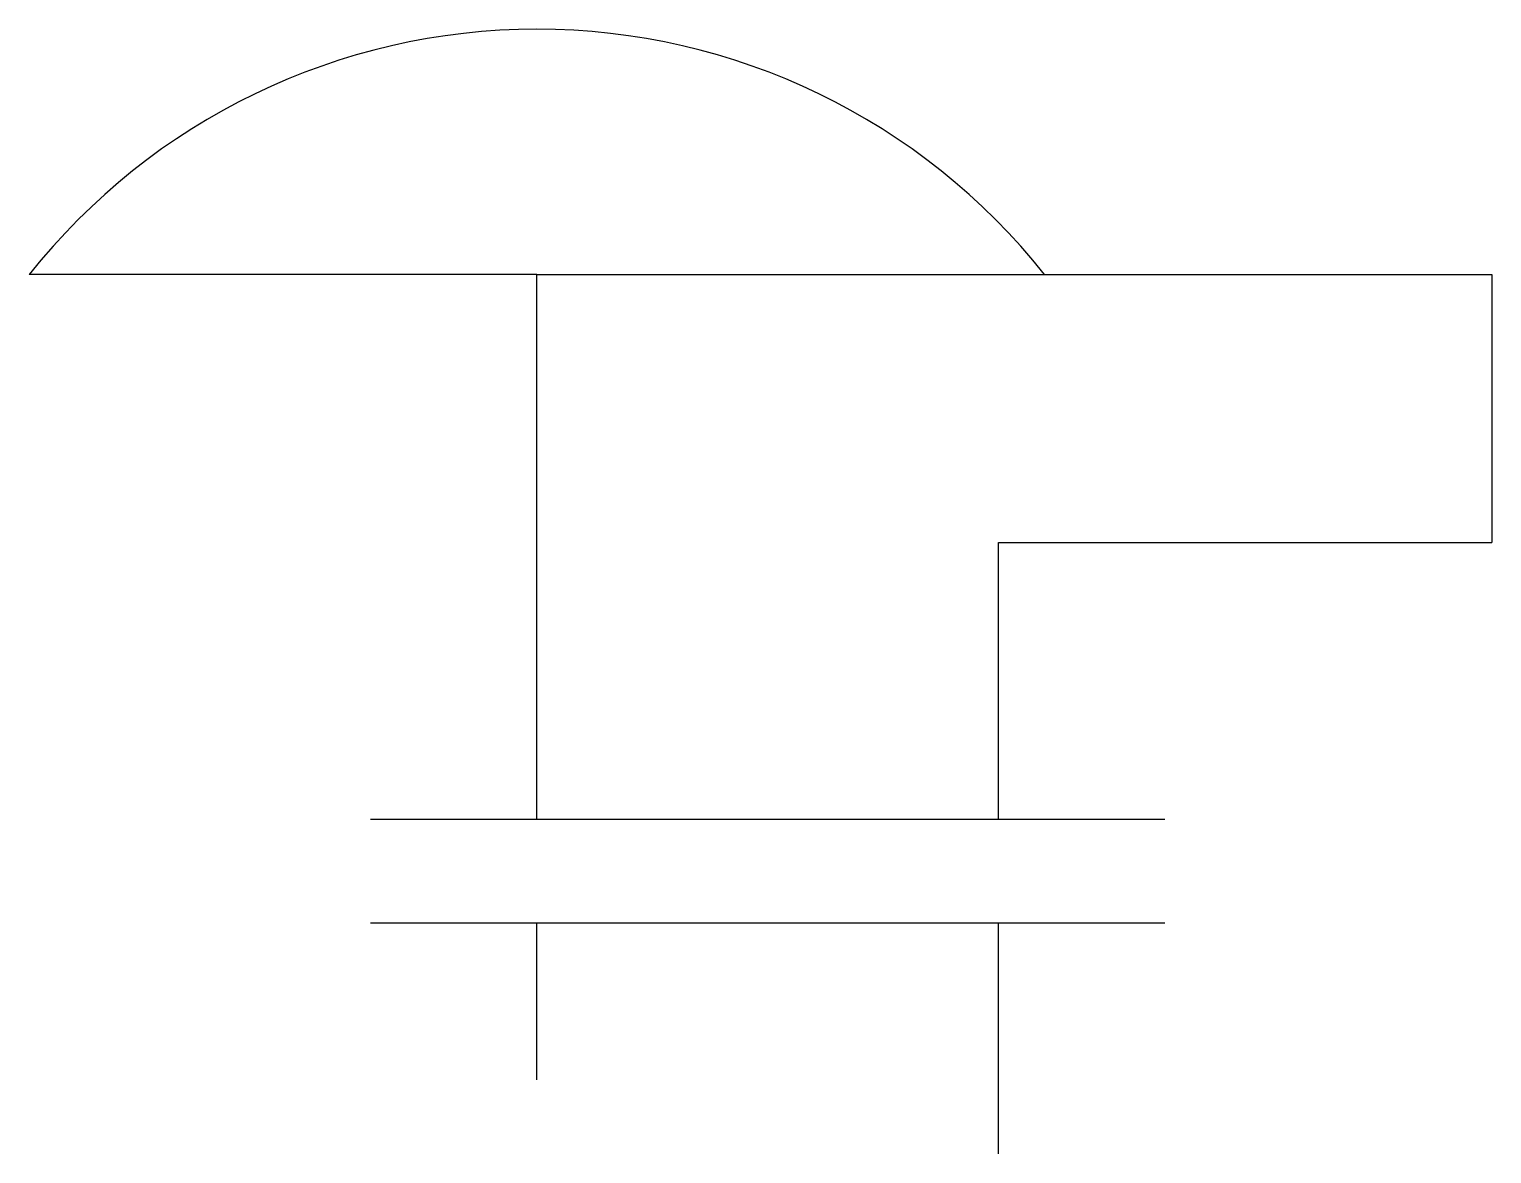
# Model space of a CAD drawing. Extents: x -0.112 to 0.11, y -0.006 to 0.165.
import ezdxf

# ---------------------------------------------------------------- set-up
doc = ezdxf.new("R2010")
doc.units = 0
doc.layers.get('0').update_dxf_attribs({"linetype": 'CONTINUOUS'})

msp = doc.modelspace()

# ---------------------------------------------------------------- linework, layer by layer
at = {"color": 0}
for p, q in [((-0.03529139239103002, 0.1277635811099103), (-0.1122883014369228, 0.1277635811099103)), ((-0.03529139239103002, 0.04516917574158397), (-0.03529139239103002, 0.1277635811099098)), ((-0.03529139239103002, 0.1277635811099098), (0.1095320422605457, 0.1277635811099103)), ((0.1095320422605457, 0.1277635811099103), (0.1095320422605457, 0.08714982239049052)), ((0.03470860760897004, 0.04516917574158441), (0.03470860760896999, 0.08714982239049052)), ((0.03470860760897004, 0.08714982239049052), (0.1095320422605459, 0.08714982239049052)), ((-0.06051937989759437, 0.04516917574158397), (0.05993659511553434, 0.04516917574158441)), ((-0.06051937989759437, 0.02947726006708073), (0.05993659511553434, 0.02947726006708118)), ((-0.03529139239103002, 0.00564662278256467), (-0.03529139239103002, 0.02947726006708073)), ((0.03470860760896999, -0.005553377217435429), (0.03470860760897004, 0.02947726006708118))]:
    msp.add_line(p, q, dxfattribs=at)
msp.add_arc((-0.03529139239103007, 0.06665258885879721), 0.09830095308051229, 38.43836720216096, 141.561632797839, dxfattribs=at)

doc.saveas('drawing.dxf')
